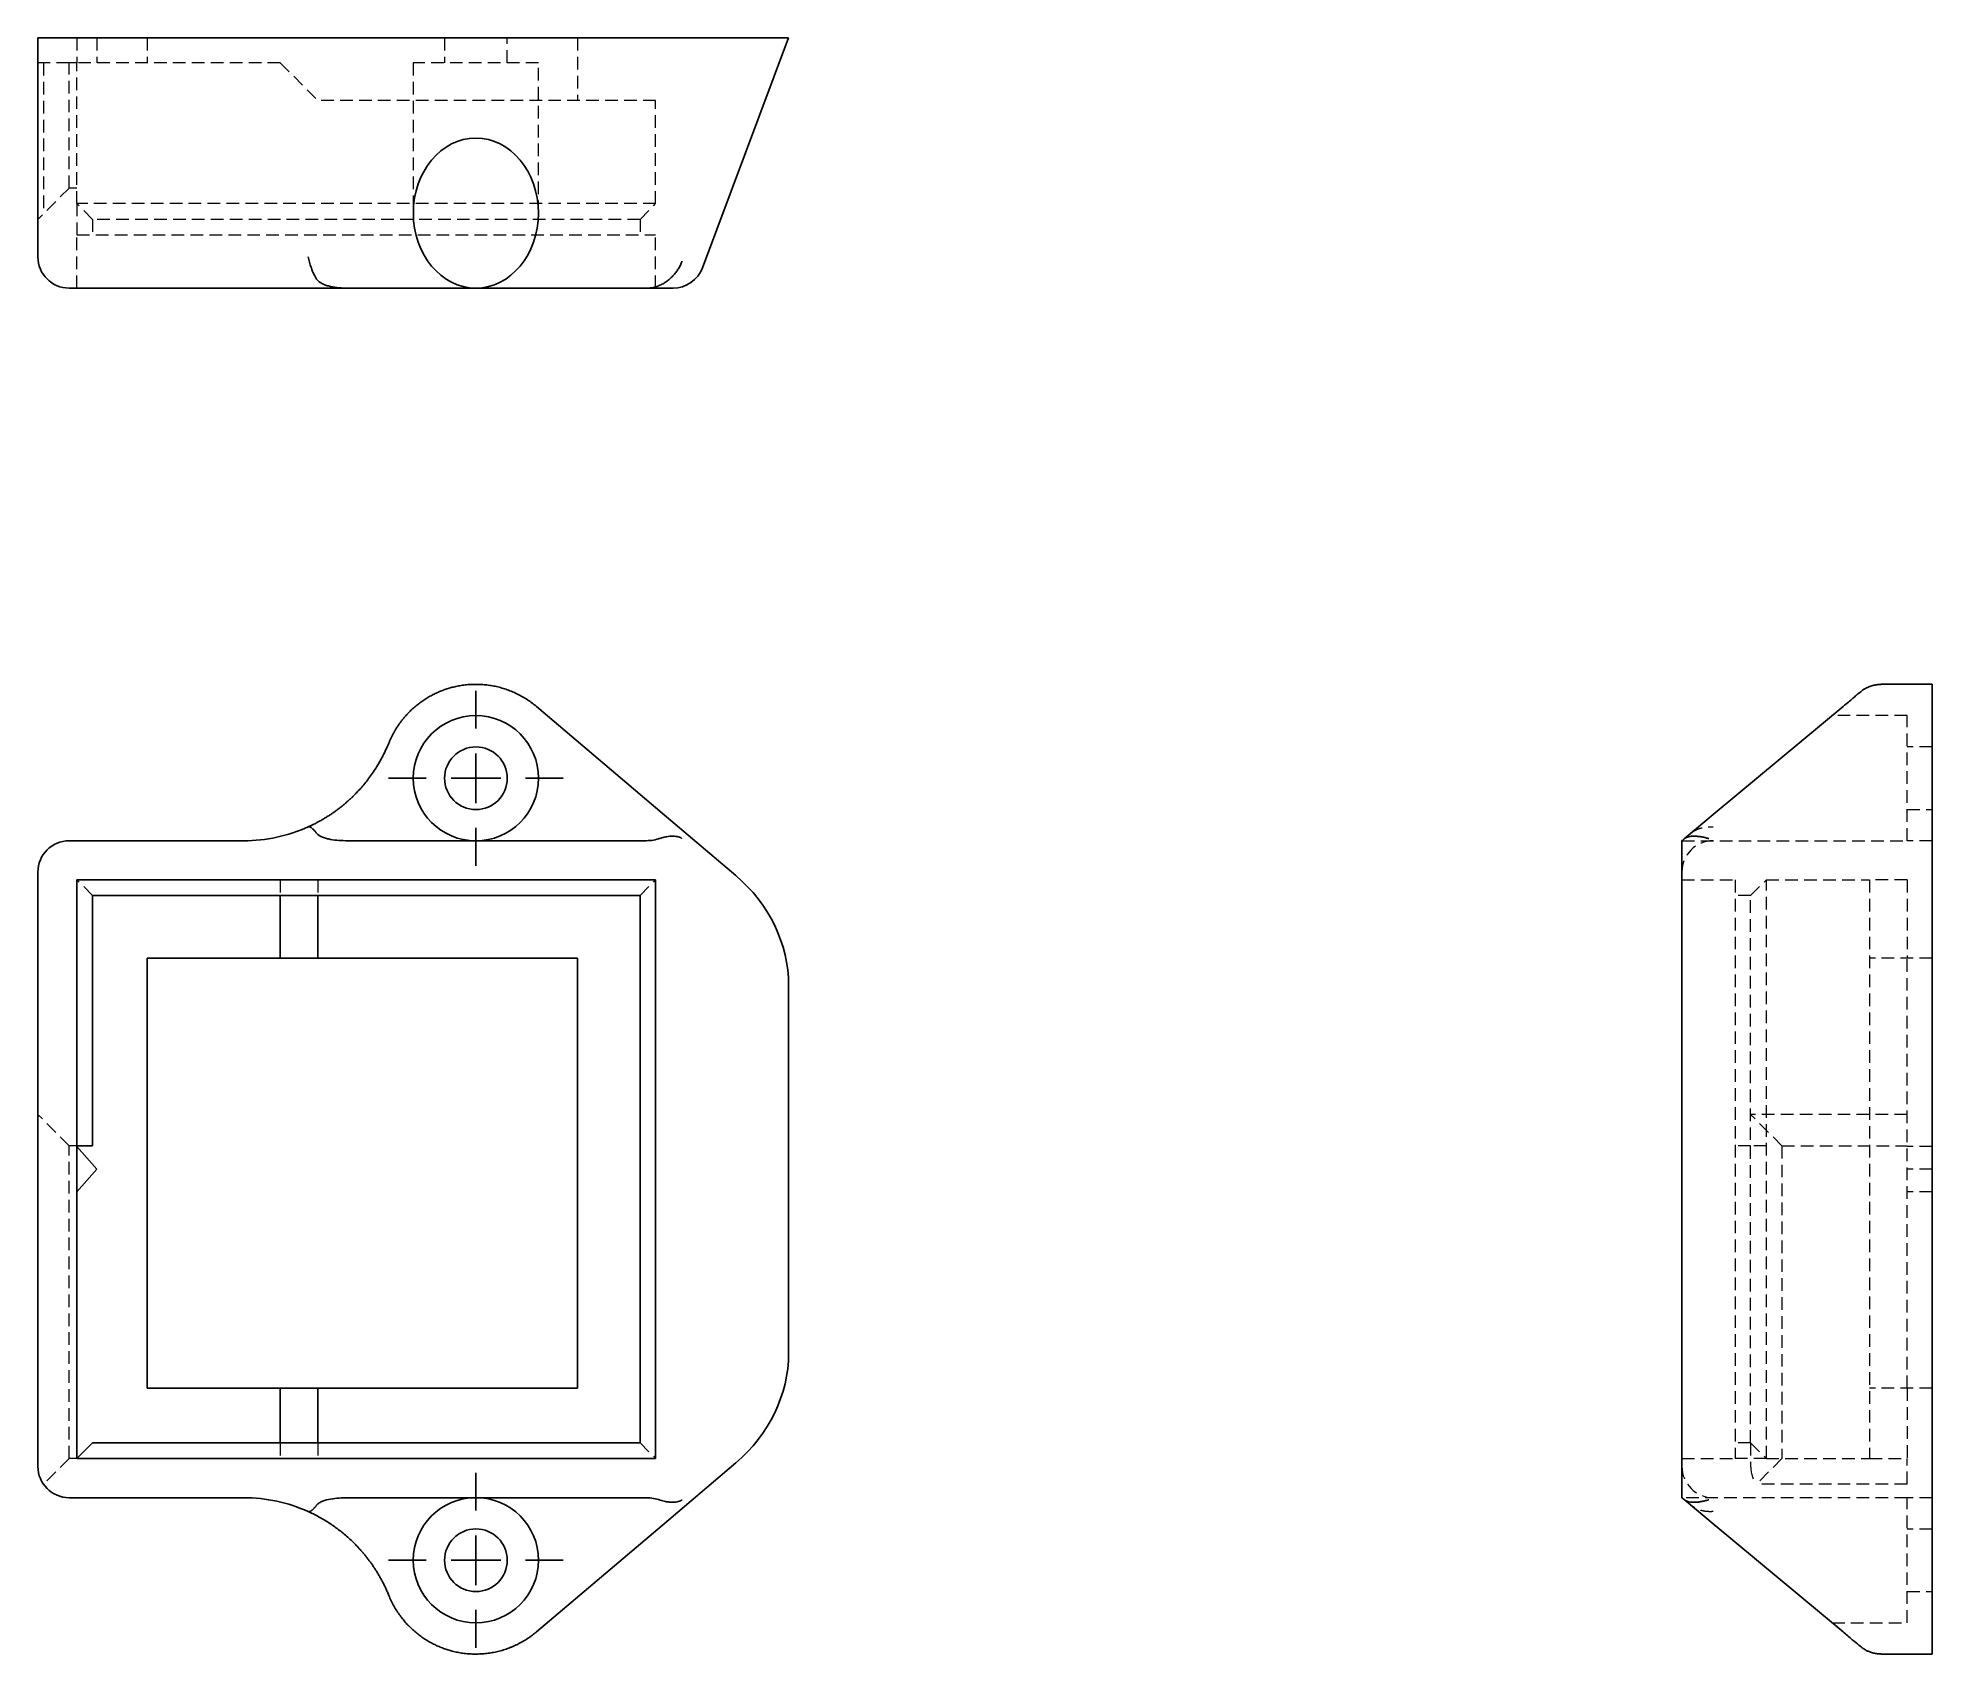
# Model space of a CAD drawing. Header units: millimetres. Extents: x 45 to 236, y 8 to 171.
import ezdxf

# ---------------------------------------------------------------- set-up
doc = ezdxf.new("R2010")
doc.units = ezdxf.units.MM
doc.linetypes.add('HIDDEN', pattern=[1.905, 1.27, -0.635])
doc.layers.add('10', color=7, linetype='Continuous')

# ---------------------------------------------------------------- blocks, each defined once
blk = doc.blocks.new('SW_CENTERMARKSYMBOL_0')
at = {"layer": '10', "color": 0}
for p, q in [((0, 5), (0, 8.8)), ((0, 0), (0, 2.5)), ((-5, 0), (-8.8, 0)), ((0, 0), (-2.5, 0)), ((0, 0), (0, -2.5)), ((0, 0), (2.5, 0)), ((5, 0), (8.8, 0)), ((0, -5), (0, -8.8))]:
    blk.add_line(p, q, dxfattribs=at)
blk = doc.blocks.new('SW_CENTERMARKSYMBOL_1')
at = {"layer": '10', "color": 0}
for p, q in [((0, 5), (0, 8.8)), ((0, 0), (0, 2.5)), ((-5, 0), (-8.8, 0)), ((0, 0), (-2.5, 0)), ((0, 0), (0, -2.5)), ((0, 0), (2.5, 0)), ((5, 0), (8.8, 0)), ((0, -5), (0, -8.8))]:
    blk.add_line(p, q, dxfattribs=at)

msp = doc.modelspace()

# ---------------------------------------------------------------- linework, layer by layer
at = {"color": 7, "linetype": 'Continuous', "lineweight": 25}
for p, q in [((45.23, 148.8), (45.23, 170.83)), ((45.23, 170.83), (48.38, 170.83)), ((65.95, 170.83), (48.38, 170.83)), ((65.95, 170.83), (80.54, 170.83)), ((95.4, 170.83), (80.54, 170.83)), ((115.46, 170.83), (95.4, 170.83)), ((120.77, 170.83), (112.09, 147.69)), ((115.46, 170.83), (120.77, 170.83)), ((65.95, 145.65), (48.38, 145.65)), ((76.39, 145.65), (65.95, 145.65)), ((89.3, 145.65), (76.39, 145.65)), ((106.3, 145.65), (89.3, 145.65)), ((235.83, 105.79), (230.66, 105.79)), ((235.83, 103.55), (235.83, 105.79)), ((95.4, 103.55), (108.04, 92.84)), ((214.01, 92.85), (226.87, 103.56)), ((235.83, 86.54), (235.83, 103.55)), ((108.04, 92.84), (115.46, 86.54)), ((210.88, 90.24), (214.01, 92.85)), ((48.38, 90.05), (65.95, 90.05)), ((89.3, 90.05), (76.39, 90.05)), ((106.3, 90.05), (89.3, 90.05)), ((45.23, 27.1), (45.23, 86.9)), ((49.16, 86.11), (107.39, 86.11)), ((49.16, 27.89), (49.16, 86.11)), ((107.39, 86.11), (107.39, 27.89)), ((235.83, 86.54), (235.83, 75.53)), ((50.74, 84.54), (105.82, 84.54)), ((50.74, 59.36), (50.74, 84.54)), ((69.62, 84.54), (69.62, 78.25)), ((73.4, 84.54), (73.4, 78.25)), ((105.82, 84.54), (105.82, 29.46)), ((210.65, 31.11), (210.65, 82.89)), ((56.24, 34.96), (56.24, 78.25)), ((56.24, 78.25), (69.62, 78.25)), ((73.4, 78.25), (69.62, 78.25)), ((99.52, 78.25), (73.4, 78.25)), ((99.52, 78.25), (99.52, 34.96)), ((120.77, 75.53), (120.77, 38.47)), ((235.83, 75.53), (235.83, 38.47)), ((49.16, 59.36), (50.74, 59.36)), ((51.17, 57.01), (49.16, 59.3)), ((51.17, 57.01), (49.16, 54.71)), ((235.83, 38.47), (235.83, 27.46)), ((56.24, 34.96), (69.62, 34.96)), ((69.62, 34.96), (69.62, 29.46)), ((73.4, 34.96), (69.62, 34.96)), ((73.4, 34.96), (73.4, 29.46)), ((99.52, 34.96), (73.4, 34.96)), ((50.74, 29.46), (49.16, 27.89)), ((105.82, 29.46), (50.74, 29.46)), ((107.39, 27.89), (49.16, 27.89)), ((115.46, 27.46), (108.04, 21.16)), ((235.83, 27.46), (235.83, 10.45)), ((65.95, 23.95), (48.38, 23.95)), ((76.39, 23.95), (89.3, 23.95)), ((89.3, 23.95), (106.3, 23.95)), ((214.01, 21.15), (210.88, 23.76)), ((108.04, 21.16), (95.4, 10.45)), ((226.87, 10.44), (214.01, 21.15)), ((235.83, 10.45), (235.83, 8.21)), ((230.66, 8.22), (230.66, 8.22)), ((230.66, 8.21), (235.83, 8.21))]:
    msp.add_line(p, q, dxfattribs=at)
at = {"color": 7, "linetype": 'HIDDEN', "lineweight": 18}
for p, q in [((49.16, 170.83), (49.16, 168.31)), ((51.17, 170.83), (51.17, 168.31)), ((56.24, 170.83), (56.24, 168.31)), ((86.15, 170.83), (86.15, 168.31)), ((92.44, 168.31), (92.44, 170.83)), ((99.52, 170.83), (99.52, 164.53)), ((48.38, 168.31), (45.23, 168.31)), ((45.79, 168.31), (45.79, 153.14)), ((48.38, 155.72), (48.38, 168.31)), ((49.16, 168.31), (48.38, 168.31)), ((49.16, 154.15), (49.16, 168.31)), ((69.62, 168.31), (49.16, 168.31)), ((69.62, 168.31), (73.4, 164.53)), ((95.59, 168.31), (83, 168.31)), ((83, 168.31), (83, 153.2)), ((95.59, 153.2), (95.59, 168.31)), ((107.39, 164.53), (73.4, 164.53)), ((107.39, 154.15), (107.39, 164.53)), ((48.38, 155.72), (45.23, 152.57)), ((49.16, 155.72), (48.38, 155.72)), ((107.39, 154.15), (49.16, 154.15)), ((50.74, 152.57), (49.16, 154.15)), ((49.16, 154.15), (49.16, 151)), ((105.82, 152.57), (50.74, 152.57)), ((50.74, 152.57), (50.74, 151)), ((105.82, 152.57), (107.39, 154.15)), ((105.82, 152.57), (105.82, 151)), ((49.16, 151), (107.39, 151)), ((49.16, 145.65), (49.16, 151)), ((107.39, 145.65), (107.39, 151)), ((233.31, 102.64), (225.76, 102.64)), ((233.31, 90.05), (233.31, 102.64)), ((235.83, 99.49), (233.31, 99.49)), ((233.31, 93.2), (235.83, 93.2)), ((210.65, 90.05), (233.31, 90.05)), ((235.83, 90.05), (233.31, 90.05)), ((50.74, 84.54), (49.16, 86.11)), ((69.62, 86.11), (69.62, 84.54)), ((73.4, 86.11), (73.4, 84.54)), ((105.82, 84.54), (107.39, 86.11)), ((210.65, 86.11), (216, 86.11)), ((216, 86.11), (216, 27.89)), ((217.57, 84.54), (219.15, 86.11)), ((219.15, 86.11), (229.53, 86.11)), ((219.15, 27.89), (219.15, 86.11)), ((229.53, 86.11), (229.53, 27.89)), ((233.31, 86.11), (229.53, 86.11)), ((233.31, 86.11), (233.31, 78.25)), ((217.57, 84.54), (216, 84.54)), ((217.57, 29.46), (217.57, 84.54)), ((235.83, 78.25), (229.53, 78.25)), ((233.31, 34.96), (233.31, 78.25)), ((48.38, 59.36), (45.23, 62.51)), ((220.72, 59.36), (217.57, 62.51)), ((233.31, 62.51), (217.57, 62.51)), ((49.16, 59.36), (48.38, 59.36)), ((48.38, 27.89), (48.38, 59.36)), ((217.57, 59.36), (216, 59.36)), ((219.15, 59.36), (217.57, 59.36)), ((220.72, 59.36), (233.31, 59.36)), ((220.72, 59.36), (220.72, 27.89)), ((235.83, 59.3), (233.31, 59.3)), ((235.83, 57.01), (233.31, 57.01)), ((235.83, 54.71), (233.31, 54.71)), ((235.83, 34.96), (229.53, 34.96)), ((233.31, 34.96), (233.31, 27.89)), ((69.62, 29.46), (69.62, 27.89)), ((73.4, 29.46), (73.4, 27.89)), ((105.82, 29.46), (107.39, 27.89)), ((217.57, 29.46), (216, 29.46)), ((217.57, 29.46), (219.15, 27.89)), ((217.57, 29.46), (217.57, 27.1)), ((48.38, 27.89), (45.79, 25.3)), ((49.16, 27.89), (48.38, 27.89)), ((210.65, 27.89), (216, 27.89)), ((219.15, 27.89), (216, 27.89)), ((220.72, 27.89), (218.14, 25.3)), ((219.15, 27.89), (229.53, 27.89)), ((229.53, 27.89), (233.31, 27.89)), ((233.31, 25.3), (233.31, 27.89)), ((233.31, 25.3), (218.14, 25.3)), ((233.31, 23.95), (210.65, 23.95)), ((233.31, 11.36), (233.31, 23.95)), ((235.83, 23.95), (233.31, 23.95)), ((235.83, 20.8), (233.31, 20.8)), ((233.31, 14.51), (235.83, 14.51)), ((225.76, 11.36), (233.31, 11.36))]:
    msp.add_line(p, q, dxfattribs=at)
at = {"color": 7, "linetype": 'Continuous', "lineweight": 25}
for centre, radius in [((89.3, 96.34), 6.3), ((89.3, 96.34), 3.15), ((89.3, 17.66), 6.3), ((89.3, 17.66), 3.15)]:
    msp.add_circle(centre, radius, dxfattribs=at)
for centre, radius, start, end in [((48.38, 148.8), 3.15, 180, 270), ((109.15, 148.8), 3.15, 270, 339.444), ((48.38, 86.9), 3.15, 90, 180), ((65.95, 105.79), 15.74, 270, 294.301), ((48.38, 27.1), 3.15, 180, 270), ((65.95, 8.21), 15.74, 65.699, 90)]:
    msp.add_arc(centre, radius, start, end, dxfattribs=at)
at = {"color": 7, "linetype": 'HIDDEN', "lineweight": 18}
for centre, start, end in [((213.8, 86.9), 90, 180), ((213.8, 27.1), 180, 270), ((220.72, 27.1), 180, 214.8179)]:
    msp.add_arc(centre, 3.15, start, end, dxfattribs=at)
at = {"color": 7, "linetype": 'Continuous', "lineweight": 25}
msp.add_ellipse((89.3, 153.2), major_axis=(0, 7.55), ratio=0.833333, dxfattribs=at)
for centre, major_axis, start_param, end_param in [((107.32, 76.94), (10.7, -9.07), 0.650233, 1.570796), ((107.32, 37.06), (-10.7, -9.07), 1.570796, 2.491359)]:
    msp.add_ellipse(centre, major_axis=major_axis, ratio=0.897437, start_param=start_param, end_param=end_param, dxfattribs=at)
for points, knots in [([(73.28, 146.55), (73.25, 146.59), (73.2, 146.68), (73.12, 146.82), (73.04, 146.98), (72.95, 147.15), (72.87, 147.34), (72.79, 147.54), (72.71, 147.77), (72.63, 148), (72.56, 148.26), (72.49, 148.52), (72.45, 148.7), (72.43, 148.8)], [0, 0, 0, 0, 0.070362, 0.144816, 0.223371, 0.306033, 0.392805, 0.483692, 0.578697, 0.677824, 0.781079, 0.888468, 1, 1, 1, 1]), ([(107.68, 145.88), (107.73, 145.9), (107.84, 145.94), (108.03, 146.04), (108.26, 146.17), (108.53, 146.35), (108.82, 146.58), (109.13, 146.88), (109.42, 147.21), (109.67, 147.58), (109.85, 147.89), (109.95, 148.12), (110, 148.23), (110.02, 148.3), (110.04, 148.33), (110.04, 148.35)], [0, 0, 0, 0, 0.046573, 0.1076475, 0.1835526, 0.2744966, 0.3804428, 0.5009695, 0.6367955, 0.7509165, 0.8755852, 0.9378536, 0.9689745, 0.9845329, 1, 1, 1, 1]), ([(73.28, 146.55), (73.4, 146.34), (73.63, 146.19), (74, 146.02), (74.13, 145.97), (74.4, 145.88), (74.54, 145.85), (74.95, 145.75), (75.24, 145.71), (75.81, 145.66), (76.1, 145.65), (76.39, 145.65)], [0, 0, 0, 0, 0.25, 0.25, 0.375, 0.375, 0.5, 0.5, 0.75, 0.75, 1, 1, 1, 1]), ([(106.3, 145.65), (106.53, 145.65), (106.77, 145.66), (107.24, 145.73), (107.47, 145.79), (107.68, 145.88)], [0, 0, 0, 0, 0.5, 0.5, 1, 1, 1, 1]), ([(109.15, 145.65), (109.15, 145.65), (109.14, 145.65), (109.13, 145.65), (109.1, 145.65), (109.07, 145.65), (109.02, 145.65), (108.92, 145.65), (108.74, 145.65), (108.42, 145.65), (108.01, 145.65), (107.57, 145.65), (107.14, 145.65), (106.74, 145.65), (106.44, 145.65), (106.3, 145.65)], [0, 0, 0, 0, 0.040279, 0.080617, 0.121058, 0.161644, 0.202418, 0.243419, 0.366937, 0.491713, 0.617503, 0.744306, 0.829316, 0.91445, 1, 1, 1, 1]), ([(80.54, 99.88), (80.58, 99.97), (80.65, 100.15), (80.77, 100.41), (80.9, 100.67), (81.03, 100.92), (81.17, 101.16), (81.32, 101.4), (81.47, 101.63), (81.63, 101.86), (81.79, 102.08), (81.96, 102.29), (82.13, 102.49), (82.31, 102.7), (82.49, 102.89), (82.67, 103.08), (82.86, 103.26), (83.05, 103.43), (83.25, 103.6), (83.45, 103.76), (83.65, 103.91), (83.85, 104.06), (84.05, 104.2), (84.26, 104.33), (84.47, 104.46), (84.68, 104.58), (84.89, 104.7), (85.1, 104.81), (85.32, 104.91), (85.53, 105.01), (85.75, 105.1), (85.96, 105.18), (86.18, 105.26), (86.39, 105.33), (86.61, 105.4), (86.82, 105.46), (87.14, 105.54), (87.56, 105.63), (88.09, 105.72), (88.63, 105.77), (89.18, 105.79), (89.73, 105.78), (90.28, 105.74), (90.83, 105.67), (91.38, 105.56), (91.92, 105.42), (92.45, 105.25), (92.98, 105.04), (93.5, 104.81), (94, 104.54), (94.49, 104.24), (94.96, 103.91), (95.25, 103.67), (95.4, 103.55)], [0, 0, 0, 0, 0.018595, 0.036954, 0.055079, 0.072971, 0.090632, 0.108062, 0.125263, 0.142236, 0.158984, 0.175506, 0.191806, 0.207884, 0.223743, 0.239384, 0.254809, 0.270021, 0.28502, 0.29981, 0.314392, 0.328769, 0.342943, 0.356917, 0.370694, 0.384275, 0.397665, 0.410866, 0.423881, 0.436714, 0.449367, 0.461845, 0.474152, 0.48629, 0.498265, 0.510079, 0.521739, 0.549988, 0.578186, 0.606393, 0.634671, 0.66308, 0.691678, 0.720525, 0.749676, 0.779187, 0.80911, 0.839497, 0.870397, 0.901854, 0.933913, 0.966615, 1, 1, 1, 1]), ([(230.66, 105.77), (230.53, 105.77), (230.34, 105.76), (230.07, 105.72), (229.78, 105.65), (229.41, 105.52), (229.01, 105.31), (228.62, 105.03), (228.37, 104.82), (228.23, 104.7)], [0, 0, 0, 0, 0.1057018, 0.1600724, 0.2187617, 0.3615878, 0.5412286, 0.7562807, 1, 1, 1, 1]), ([(226.87, 103.56), (227.05, 103.72), (227.41, 104.01), (227.85, 104.38), (228.13, 104.61), (228.22, 104.7), (228.23, 104.7)], [0, 0, 0, 0, 0.338754, 0.659882, 0.964115, 1, 1, 1, 1]), ([(72.43, 91.44), (72.53, 91.49), (72.72, 91.58), (73.01, 91.72), (73.3, 91.87), (73.58, 92.02), (73.86, 92.18), (74.15, 92.35), (74.42, 92.52), (74.7, 92.7), (74.98, 92.89), (75.25, 93.09), (75.52, 93.29), (75.78, 93.49), (76.04, 93.71), (76.3, 93.93), (76.56, 94.16), (76.81, 94.39), (77.06, 94.63), (77.36, 94.95), (77.72, 95.33), (78.13, 95.81), (78.52, 96.31), (78.9, 96.84), (79.27, 97.39), (79.62, 97.98), (79.95, 98.59), (80.26, 99.23), (80.45, 99.66), (80.54, 99.88)], [0, 0, 0, 0, 0.021714, 0.043806, 0.066283, 0.089152, 0.112422, 0.136098, 0.160188, 0.184698, 0.209633, 0.234999, 0.260801, 0.287044, 0.313734, 0.340874, 0.36847, 0.396524, 0.425041, 0.454026, 0.505557, 0.55934, 0.615392, 0.673725, 0.734352, 0.797284, 0.86253, 0.9301, 1, 1, 1, 1]), ([(73.28, 90.8), (73.25, 90.83), (73.2, 90.9), (73.12, 91), (73.04, 91.09), (72.95, 91.18), (72.87, 91.26), (72.79, 91.33), (72.71, 91.39), (72.63, 91.43), (72.56, 91.45), (72.49, 91.46), (72.45, 91.45), (72.43, 91.44)], [0, 0, 0, 0, 0.070362, 0.144816, 0.223371, 0.306033, 0.392805, 0.483692, 0.578697, 0.677824, 0.781079, 0.888468, 1, 1, 1, 1]), ([(73.28, 90.8), (73.4, 90.63), (73.63, 90.5), (74, 90.36), (74.13, 90.31), (74.4, 90.24), (74.54, 90.21), (74.95, 90.14), (75.24, 90.1), (75.81, 90.06), (76.1, 90.05), (76.39, 90.05)], [0, 0, 0, 0, 0.25, 0.25, 0.375, 0.375, 0.5, 0.5, 0.75, 0.75, 1, 1, 1, 1]), ([(106.3, 90.05), (106.53, 90.05), (106.77, 90.06), (107.24, 90.12), (107.47, 90.17), (107.68, 90.24)], [0, 0, 0, 0, 0.5, 0.5, 1, 1, 1, 1]), ([(107.68, 90.24), (107.73, 90.26), (107.84, 90.29), (108.03, 90.35), (108.26, 90.41), (108.53, 90.46), (108.82, 90.5), (109.13, 90.51), (109.42, 90.5), (109.67, 90.45), (109.85, 90.39), (109.95, 90.33), (110, 90.3), (110.02, 90.28), (110.04, 90.27), (110.04, 90.26)], [0, 0, 0, 0, 0.046573, 0.1076475, 0.1835526, 0.2744966, 0.3804428, 0.5009695, 0.6367955, 0.7509165, 0.8755852, 0.9378536, 0.9689745, 0.9845329, 1, 1, 1, 1]), ([(210.65, 90.05), (210.65, 90.05), (210.66, 90.06), (210.73, 90.12), (210.79, 90.17), (210.88, 90.24)], [0, 0, 0, 0, 0.5, 0.5, 1, 1, 1, 1]), ([(210.65, 82.89), (210.65, 82.99), (210.65, 83.2), (210.65, 83.52), (210.65, 83.84), (210.65, 84.16), (210.65, 84.48), (210.65, 85.01), (210.65, 85.75), (210.65, 86.68), (210.65, 87.58), (210.65, 88.35), (210.65, 89), (210.65, 89.54), (210.65, 89.88), (210.65, 90.05)], [0, 0, 0, 0, 0.040279, 0.080617, 0.121058, 0.161644, 0.202418, 0.243419, 0.366937, 0.491713, 0.617503, 0.744306, 0.829316, 0.91445, 1, 1, 1, 1]), ([(210.88, 90.24), (210.9, 90.26), (210.94, 90.29), (211.04, 90.35), (211.17, 90.41), (211.35, 90.46), (211.58, 90.5), (211.88, 90.51), (212.21, 90.5), (212.58, 90.45), (212.89, 90.39), (213.12, 90.33), (213.23, 90.3), (213.3, 90.28), (213.33, 90.27), (213.35, 90.26)], [0, 0, 0, 0, 0.046573, 0.1076475, 0.1835526, 0.2744966, 0.3804428, 0.5009695, 0.6367955, 0.7509165, 0.8755852, 0.9378536, 0.9689745, 0.9845329, 1, 1, 1, 1]), ([(210.65, 23.95), (210.65, 24.04), (210.65, 24.2), (210.65, 24.46), (210.65, 24.73), (210.65, 25), (210.65, 25.28), (210.65, 25.74), (210.65, 26.42), (210.65, 27.32), (210.65, 28.25), (210.65, 29.04), (210.65, 29.68), (210.65, 30.16), (210.65, 30.64), (210.65, 30.95), (210.65, 31.11)], [0, 0, 0, 0, 0.042829, 0.085527, 0.128128, 0.170669, 0.213186, 0.255717, 0.38245, 0.508306, 0.633013, 0.756597, 0.817983, 0.878917, 0.939542, 1, 1, 1, 1]), ([(72.43, 22.56), (72.44, 22.55), (72.47, 22.54), (72.51, 22.54), (72.56, 22.55), (72.6, 22.56), (72.65, 22.58), (72.7, 22.61), (72.75, 22.65), (72.81, 22.69), (72.86, 22.73), (72.91, 22.78), (72.97, 22.83), (73.02, 22.89), (73.07, 22.95), (73.13, 23.01), (73.18, 23.07), (73.23, 23.14), (73.26, 23.18), (73.28, 23.2)], [0, 0, 0, 0, 0.072645, 0.143553, 0.212727, 0.28017, 0.345883, 0.409868, 0.472126, 0.532659, 0.591468, 0.648553, 0.703916, 0.757558, 0.80948, 0.859683, 0.908169, 0.954941, 1, 1, 1, 1]), ([(76.39, 23.95), (76.1, 23.95), (75.81, 23.94), (75.25, 23.9), (74.96, 23.86), (74.41, 23.76), (74.13, 23.7), (73.76, 23.55), (73.64, 23.49), (73.43, 23.36), (73.34, 23.29), (73.28, 23.2)], [0, 0, 0, 0, 0.25, 0.25, 0.5, 0.5, 0.75, 0.75, 0.875, 0.875, 1, 1, 1, 1]), ([(107.68, 23.76), (107.46, 23.83), (107.24, 23.88), (106.78, 23.94), (106.54, 23.95), (106.3, 23.95)], [0, 0, 0, 0, 0.5, 0.5, 1, 1, 1, 1]), ([(110.04, 23.74), (110.04, 23.73), (110.02, 23.72), (110, 23.7), (109.95, 23.67), (109.85, 23.61), (109.67, 23.55), (109.42, 23.5), (109.12, 23.48), (108.77, 23.5), (108.42, 23.56), (108.12, 23.62), (107.88, 23.69), (107.74, 23.74), (107.68, 23.76)], [0, 0, 0, 0, 0.015468, 0.031028, 0.062152, 0.124425, 0.249105, 0.363191, 0.499073, 0.641958, 0.763707, 0.863797, 0.94239, 1, 1, 1, 1]), ([(210.88, 23.76), (210.79, 23.83), (210.74, 23.88), (210.66, 23.94), (210.65, 23.95), (210.65, 23.95)], [0, 0, 0, 0, 0.5, 0.5, 1, 1, 1, 1]), ([(213.35, 23.74), (213.33, 23.73), (213.3, 23.72), (213.23, 23.7), (213.12, 23.67), (212.89, 23.61), (212.58, 23.55), (212.21, 23.5), (211.86, 23.48), (211.53, 23.5), (211.27, 23.56), (211.09, 23.62), (210.96, 23.69), (210.9, 23.74), (210.88, 23.76)], [0, 0, 0, 0, 0.015468, 0.031028, 0.062152, 0.124425, 0.249105, 0.363191, 0.499073, 0.641958, 0.763707, 0.863797, 0.94239, 1, 1, 1, 1]), ([(80.54, 14.12), (80.49, 14.23), (80.4, 14.47), (80.24, 14.82), (80.08, 15.16), (79.91, 15.49), (79.73, 15.82), (79.55, 16.13), (79.37, 16.44), (79.18, 16.74), (78.98, 17.04), (78.79, 17.33), (78.58, 17.6), (78.38, 17.88), (78.17, 18.14), (77.95, 18.39), (77.74, 18.64), (77.52, 18.88), (77.23, 19.19), (76.87, 19.56), (76.41, 19.98), (75.95, 20.38), (75.47, 20.75), (74.98, 21.11), (74.49, 21.44), (73.98, 21.75), (73.47, 22.04), (72.96, 22.31), (72.6, 22.48), (72.43, 22.56)], [0, 0, 0, 0, 0.037287, 0.073921, 0.109903, 0.145235, 0.179917, 0.21395, 0.247337, 0.280079, 0.312176, 0.343632, 0.374446, 0.404622, 0.434161, 0.463066, 0.491337, 0.518979, 0.545992, 0.597816, 0.64814, 0.696987, 0.744381, 0.790351, 0.834926, 0.87814, 0.92003, 0.960635, 1, 1, 1, 1]), ([(95.4, 10.45), (95.32, 10.39), (95.17, 10.26), (94.94, 10.08), (94.7, 9.91), (94.45, 9.74), (94.2, 9.59), (93.95, 9.44), (93.69, 9.3), (93.43, 9.16), (93.16, 9.04), (92.89, 8.92), (92.62, 8.82), (92.35, 8.72), (92.07, 8.63), (91.79, 8.55), (91.51, 8.48), (91.23, 8.41), (90.95, 8.36), (90.67, 8.31), (90.39, 8.28), (90.1, 8.25), (89.82, 8.23), (89.53, 8.22), (89.25, 8.21), (88.97, 8.22), (88.69, 8.23), (88.41, 8.25), (88.13, 8.28), (87.85, 8.32), (87.58, 8.37), (87.3, 8.42), (86.98, 8.5), (86.59, 8.61), (86.15, 8.75), (85.7, 8.92), (85.26, 9.11), (84.82, 9.33), (84.39, 9.58), (83.96, 9.86), (83.55, 10.16), (83.14, 10.49), (82.74, 10.85), (82.36, 11.24), (82, 11.65), (81.66, 12.09), (81.34, 12.56), (81.04, 13.06), (80.77, 13.58), (80.62, 13.93), (80.54, 14.12)], [0, 0, 0, 0, 0.017316, 0.034445, 0.051393, 0.068166, 0.084768, 0.101205, 0.117483, 0.133609, 0.149587, 0.165425, 0.181129, 0.196706, 0.212162, 0.227504, 0.242739, 0.257876, 0.27292, 0.287881, 0.302764, 0.317579, 0.332333, 0.347035, 0.361691, 0.376311, 0.390902, 0.405473, 0.420033, 0.434589, 0.44915, 0.463724, 0.47832, 0.502482, 0.527323, 0.552878, 0.57918, 0.60626, 0.634146, 0.662863, 0.692434, 0.72288, 0.754221, 0.786475, 0.819659, 0.853786, 0.888872, 0.924928, 0.961967, 1, 1, 1, 1]), ([(226.87, 10.44), (227.19, 10.17), (227.8, 9.66), (228.46, 9.12), (228.89, 8.79), (229.12, 8.63), (229.31, 8.53), (229.46, 8.47), (229.63, 8.4), (229.82, 8.34), (230.03, 8.3), (230.32, 8.24), (230.52, 8.23), (230.66, 8.23)], [0, 0, 0, 0, 0.222273, 0.418413, 0.584428, 0.714953, 0.764461, 0.803186, 0.834464, 0.862946, 0.892664, 0.925588, 1, 1, 1, 1])]:
    msp.add_open_spline(points, degree=3, knots=knots, dxfattribs=at)
at = {"color": 7, "linetype": 'HIDDEN', "lineweight": 18}
for points, knots in [([(211.55, 90.8), (211.59, 90.83), (211.68, 90.9), (211.82, 91), (211.98, 91.09), (212.15, 91.18), (212.34, 91.26), (212.54, 91.33), (212.77, 91.39), (213, 91.43), (213.26, 91.45), (213.52, 91.46), (213.7, 91.45), (213.8, 91.44)], [0, 0, 0, 0, 0.070362, 0.144816, 0.223371, 0.306033, 0.392805, 0.483692, 0.578697, 0.677824, 0.781079, 0.888468, 1, 1, 1, 1]), ([(213.8, 22.56), (213.73, 22.55), (213.62, 22.54), (213.44, 22.54), (213.27, 22.55), (213.1, 22.56), (212.94, 22.58), (212.79, 22.61), (212.65, 22.65), (212.51, 22.69), (212.37, 22.73), (212.25, 22.78), (212.13, 22.83), (212.01, 22.89), (211.91, 22.95), (211.81, 23.01), (211.72, 23.07), (211.63, 23.14), (211.57, 23.18), (211.55, 23.2)], [0, 0, 0, 0, 0.072645, 0.143553, 0.212727, 0.28017, 0.345883, 0.409868, 0.472126, 0.532659, 0.591468, 0.648553, 0.703916, 0.757558, 0.80948, 0.859683, 0.908169, 0.954941, 1, 1, 1, 1])]:
    msp.add_open_spline(points, degree=3, knots=knots, dxfattribs=at)

# ---------------------------------------------------------------- block references
at = {"layer": '10'}
for name, p in [('SW_CENTERMARKSYMBOL_1', (89.3, 96.34)), ('SW_CENTERMARKSYMBOL_0', (89.3, 17.66))]:
    msp.add_blockref(name, p, dxfattribs=at)

doc.saveas('drawing.dxf')
